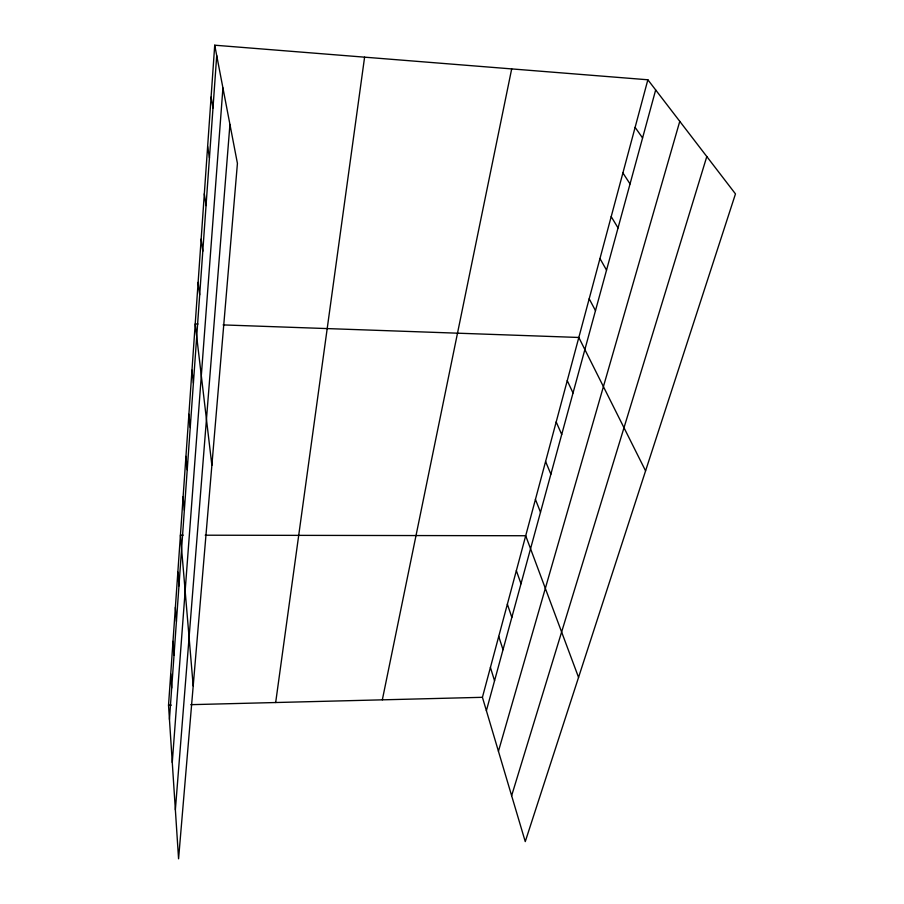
<?xml version="1.0" encoding="UTF-8"?>
<svg xmlns="http://www.w3.org/2000/svg" width="904" height="904" viewBox="0 0 904 904"><rect width="100%" height="100%" fill="white"/><g stroke="black" fill="none" stroke-linecap="round" stroke-linejoin="round"><path stroke-width="1.36" d="M214.723 45.2L237.424 163.409L178.574 858.8L168.528 705.222L214.723 45.2L647.863 79.778L735.472 193.897L525.258 841.601L482.42 697.312L647.863 79.778M169.455 719.381L216.723 55.63M172.268 762.467L222.926 87.937M175.365 809.781L229.932 124.424M275.675 702.521L364.594 57.167M382.335 699.832L511.687 68.907M486.386 710.68L655.671 89.948M498.443 751.28L679.774 121.339M511.63 795.712L706.804 156.55M168.528 705.222L171.297 705.154M190.755 704.668L482.42 697.312M183.184 535.168L180.427 535.157L193.196 685.966M205.208 535.202L525.699 535.744L578.56 677.39M197.999 324.027L195.207 323.926L211.875 465.289M223.096 324.909L578.82 337.463L645.58 470.86M635.105 127.362L642.574 137.95M622.901 172.946L630.043 183.907M611.194 216.632L618.042 227.921M599.962 258.544L606.527 270.126M589.182 298.783L595.487 310.637M567.249 380.64L573.034 392.969M556.186 421.942L561.712 434.485M545.587 461.492L550.875 474.204M535.439 499.392L540.502 512.252M516.353 570.639L520.998 583.747M507.37 604.177L511.833 617.364M498.725 636.416L503.019 649.671M490.42 667.434L494.544 680.757M211.095 97.044L212.994 107.971M207.626 146.538L209.434 157.906M204.315 193.829L206.044 205.603M201.151 239.074L202.79 251.199M198.123 282.398L199.682 294.84M191.976 370.165L193.399 383.149M188.891 414.269L190.235 427.502M185.941 456.384L187.218 469.82M183.128 496.646L184.348 510.24M177.839 572.051L178.958 585.916M175.365 607.409L176.427 621.376M172.992 641.331L174.009 655.389M170.72 673.909L171.681 688.023"/></g></svg>
